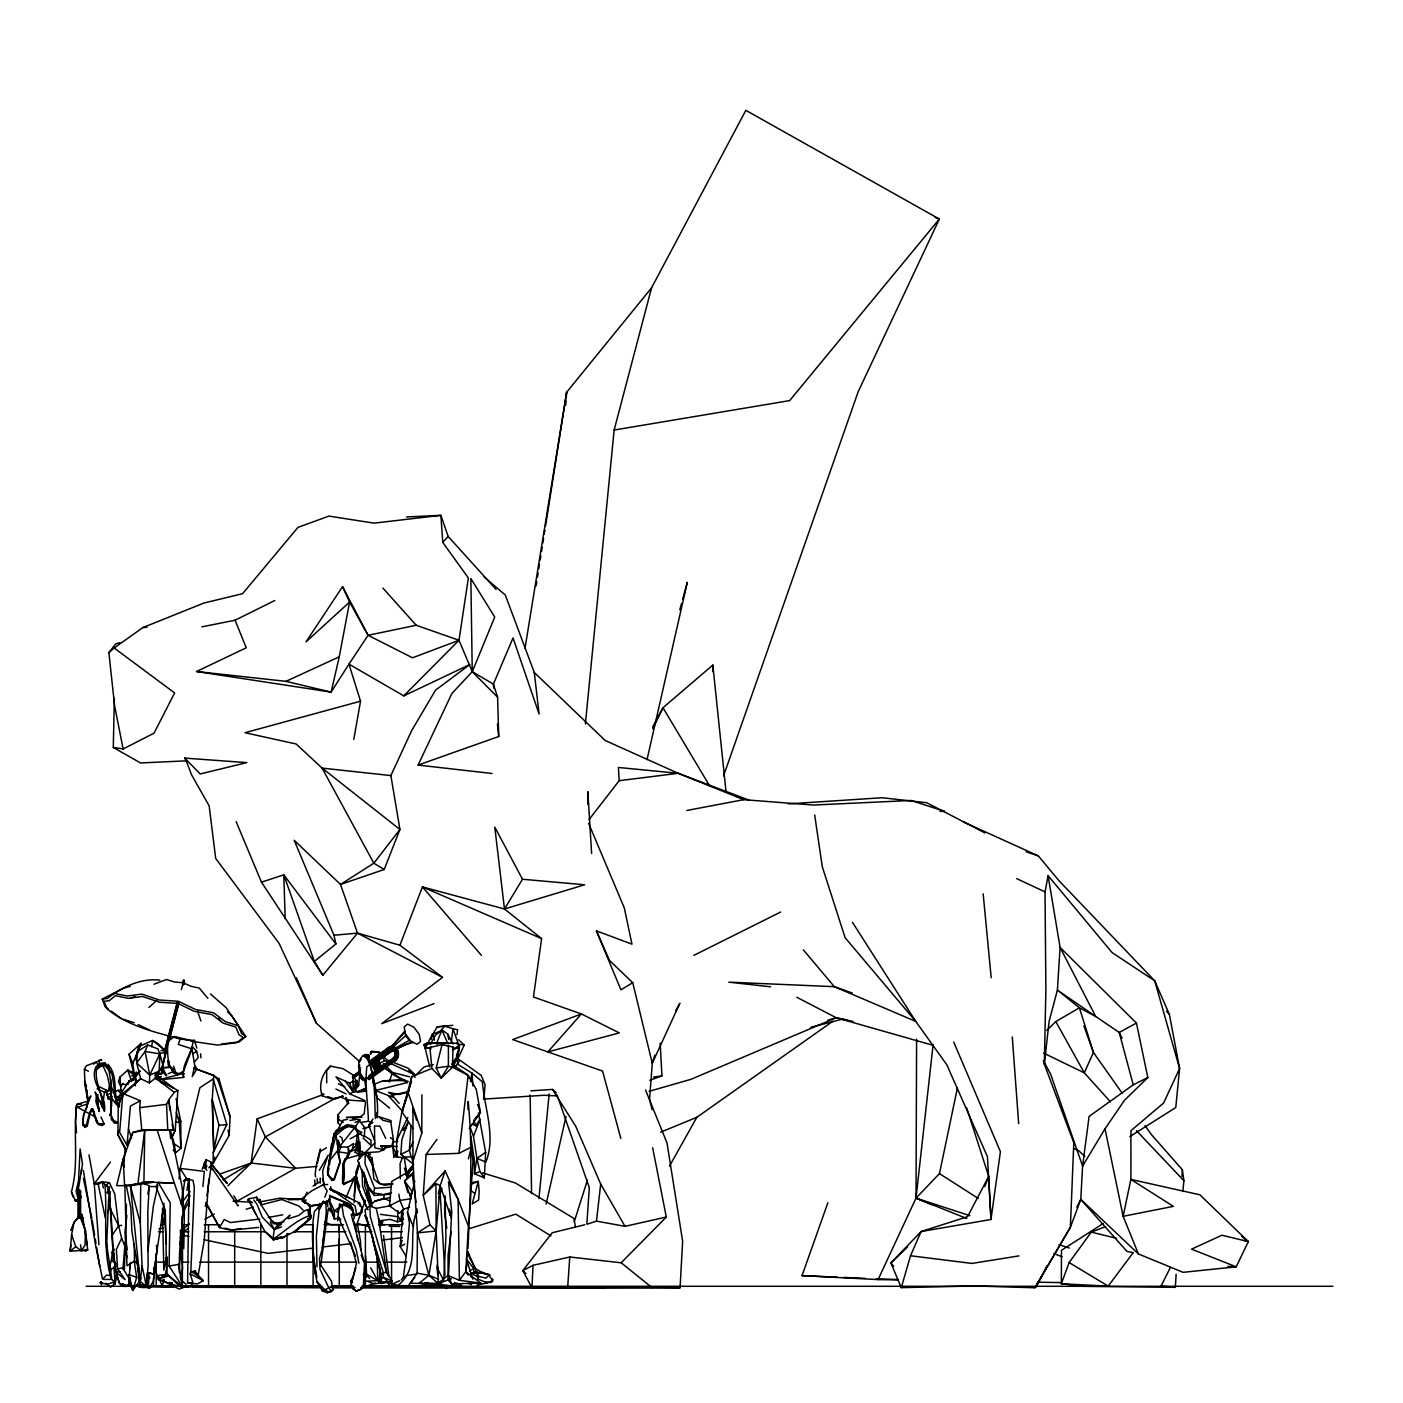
<?xml version="1.0" encoding="UTF-8"?>
<svg xmlns="http://www.w3.org/2000/svg" width="1403" height="1403" viewBox="0 0 1403 1403"><rect width="100%" height="100%" fill="white"/><g stroke="black" fill="none" stroke-linecap="round" stroke-linejoin="round"><path stroke-width="1.5" d="M111.1 1110.58L111.574 1097.427M182.39 1238.814L182.39 1262.139L188.931 1262.139M188.931 1224.731L182.39 1224.731L182.39 1231.764L188.931 1231.764M313.115 1238.814L313.115 1262.139L199.822 1262.139M302.224 1224.731L313.115 1224.731L313.115 1231.764L293.508 1231.764M339.263 1262.139L339.263 1238.814M339.263 1231.764L339.263 1224.731L339.263 1286.007M449.118 1209.298L450.433 1215.717L440.191 1185.693L435.93 1183.606L436.175 1230.992L438.455 1283.868L410.36 1283.219L417.077 1273.17L417.445 1232.869L412.938 1161.544L412.991 1107.896L416.621 1120.225M189.037 1206.282L189.107 1178.678M208.766 1167.822L213.203 1163.245L213.221 1152.74L218.991 1125.294L212.256 1099.566L213.747 1075.294L193.737 1068.139M320.2 1183.22L320.217 1178.064M364.71 1177.205L364.692 1185.851L372.041 1205.966M412.938 1161.544L421.829 1132.887L421.9 1094.814M448.416 1045.305L448.381 1066.315L441.173 1078.118L431.914 1068.455L429.897 1047.497L442.05 1044.674L453.046 1047.059L452.415 1067.227L441.173 1078.118L436.21 1067.911L442.05 1044.674M587.804 804.357L587.839 791.695L591.628 853.533M827.875 1202.739L802.042 1275.625L878.103 1279.589L916.019 1198.127L916.597 1039.185M111.1 1116.42L111.468 1119.384L117.221 1122.26L116.835 1123.294L114.397 1122.786L111.012 1114.841L111.556 1099.198M121.096 1091.464L119.957 1077.101L127.743 1070.086L137.845 1074.803M405.8 1175.188L405.835 1168.787M417.007 1210.771C406.695 1234.43 421.654 1267.681 397.663 1285.534L392.945 1283.815L399.574 1280.729M712.794 671.599L712.829 665.075L662.988 707.743L652.641 727.07M444.786 1195.917L444.628 1213.349L446.785 1228.046M144.141 1183.729L149.244 1185.781L147.806 1211.578L148.122 1265.944L146.386 1286.411L140.16 1281.465L142.054 1265.962L140.318 1222.978L140.721 1184.483M404.748 1157.773L396.47 1157.054L396.716 1140.358L402.205 1110.176L411.623 1081.345M172.008 1124.259L173.709 1130.169L141.791 1129.836L132.934 1132.431L123.218 1158.931L124.569 1185.447L137.862 1183.957L143.93 1181.835L144.719 1130.344L173.709 1130.169L168.763 1099.759L174.305 1092.323L177.848 1090.499L175.252 1130.274L171.815 1137.64M184.424 1207.93L183.775 1248.547L181.601 1222.855M320.691 1265.997L328.179 1209.018L331.915 1212.613L334.475 1219.172L337.86 1218.207L338.719 1209M154.435 1267.225L153.401 1285.516L149.823 1287.866L138.423 1286.814L138.581 1284.955L150.209 1286.148L153.155 1281.763L156.82 1251.774L156.452 1245.268M167.378 1257.106L166.606 1273.871L182.951 1287.41L169.097 1266.015L170.237 1202.862L158.223 1182.501L156.014 1186.552L165.308 1210.315L166.606 1273.871L180.408 1286.849L182.951 1287.41C172.709 1252.493 188.774 1216.647 180.934 1181.256L170.219 1129.871L170.64 1138.324M88.582 1101.004L76.884 1104.284C72.746 1133.045 79.322 1163.315 71.413 1191.813L72.991 1196.759M358.835 1060.843L316.447 1023.331L279.022 943.254L215.694 858.443L209.152 805.866L191.439 774.544L186.248 760.847L140.528 762.951L113.292 747.448L114.362 698.256M372.111 1051.812L370.602 1051.724L370.55 1054.372L371.462 1051.233L375.232 1051.636M455.87 1285.323L461.569 1285.429L453.625 1286.13L448.031 1280.045L448.101 1254.966L451.064 1231.571M966.685 1107.879L988.712 1176.345L967.579 1216.664L921.122 1231.536L890.887 1262.946L901.287 1287.656L974.471 1285.92L1034.905 1287.779L1070.366 1227.344L1073.804 1142.744L1044.323 1064.158L1045.884 989.589L1045.025 891.87L1048.094 875.665L1112.105 952.584L1154.722 980.82L1169.4 1014.439L1179.607 1068.525L1175.767 1107.528L1129.871 1136.57M110.574 1078.819L111.503 1106.248M176.094 1098.654L180.759 1121.365L180.934 1148.426L175.498 1152.775L173.235 1150.057M359.975 1142.007L359.501 1158.755L356.572 1140.709L357.607 1132.835L355.696 1128.521M377.179 1117.875C379.073 1098.251 373.636 1078.451 369.112 1059.931L368.954 1055.389L365.99 1054.442L362.939 1055.775C356.081 1062.141 358.098 1073.085 364.482 1079.556M377.284 1256.948L377.705 1280.676L364.254 1281.272L364.342 1278.887L367.428 1275.923L369.69 1278.607M135.337 1085.869L135.565 1077.75L129.234 1080.819L119.308 1095.813L119.465 1106.511M468.953 1223.434L472.969 1161.035L471.145 1144.655M137.792 1261.472L138.844 1282.149L132.759 1290.497L128.743 1281.676L130.497 1262.49M364.762 1101.25L348.4 1100.057L347.628 1103.88L345.962 1099.233L340.35 1097.006L343.209 1096.146L332.002 1099.023L322.164 1095.848C318.446 1085.273 321.901 1073.155 330.459 1066.105L343.069 1068.683L353.153 1075.031L353.03 1091.832L349.961 1093.954L335.983 1076.89L349.593 1083.134L353.03 1091.832L365.517 1091.06M106.558 1247.407L108.575 1199.705L110.346 1191.691M141.001 1277.923L139.353 1286.025L148.472 1283.815L149.139 1272.784M467.918 1109.44L468.199 1101.39C473.092 1150.267 470.023 1199.67 467.988 1248.477M323.567 1184.237L322.69 1170.856L328.179 1155.125L319.375 1170.33M174.305 1092.323L155.382 1078.065L159.17 1071.173L159.837 1053.828L157.82 1048.813L147.631 1044.954L137.231 1051.706L136.705 1062.983L140.651 1078.714L149.384 1082.906L155.382 1078.065L162.853 1065.14L159.837 1053.828L145.088 1051.461L136.705 1062.983L149.753 1075.084L149.384 1082.906M310.081 1209.228L310.764 1218.085L294.437 1232.535M375.39 1118.577C374.32 1098.724 375.951 1077.346 367.481 1059.002L367.656 1054.846L362.939 1055.775M342.42 1180.554L343.156 1163.683L345.033 1159.001L359.589 1154.897L355.187 1152.319L356.976 1148.566L356.572 1140.709L359.431 1145.427L359.869 1149.127L358.589 1149.338M82.654 1221.995L82.847 1217.892L81.795 1214.489L80.637 1214.332L74.078 1222.241L70.711 1230.519M350.575 1242.129L356.432 1263.331L351.206 1284.201L353.047 1288.883L356.292 1291.093L360.343 1289.357L363.447 1285.06L364.464 1263.103L351.153 1214.139M126.358 1204.16L126.165 1223.556M98.911 1244.742L94.247 1183.781L102.191 1181.87L109.346 1182.571L114.713 1193.813L118.606 1225.766L121.64 1238.253L116.361 1249.424L117.624 1268.943L122.587 1267.786L124.376 1269.733L125.533 1236.218M204.785 1163.087L206.171 1159.632L205.767 1164.893L202.19 1169.155L206.171 1159.632L213.203 1163.245L229.198 1135.36L230.092 1116.718L218.956 1078.925L214.098 1075.82L195.771 1068.893M680.069 1287.744L531.947 1287.761L533.035 1265.331L569.776 1257L621.161 1262.788L651.921 1287.551L680.069 1287.744L682.647 1241.287L667.004 1142.954L645.538 1090.008M448.364 1285.762L440.945 1286.779L437.298 1284.008L443.804 1278.817L445.926 1236.815L445.067 1196.303M448.486 1275.713L451.731 1211.49L448.522 1181.817L458.097 1199.319L468.409 1226.169L465.743 1271.82L459.395 1280.308L448.486 1275.713L451.573 1283.885L480.808 1283.079L465.743 1271.82L467.269 1261.963L472.881 1279.203M346.787 1158.247L343.156 1163.683L342.753 1183.448L352.065 1180.73L355.748 1177.731L359.308 1162.736L355.678 1172.803M355.187 1152.319L357.099 1144.655L355.187 1144.462L357.134 1141.919M315.745 1176.871C312.571 1173.697 326.373 1125.995 317.394 1163.105M354.17 1202.652L355.538 1177.17M1034.905 1287.779L1070.366 1227.344L1080.784 1199.39L1082.59 1166.086L1089.096 1116.42L1133.238 1084.8L1147.812 1077.557L1136.43 1023.068L1060.089 947.446L1048.094 875.665M147.087 1273.871L146.386 1286.411L142.054 1265.962M162.502 1079.521L183.723 1077.399C181.005 1064.018 192.299 1053.934 193.07 1041.026L174.41 1036.554L167.536 1041.675C167.711 1052.916 166.378 1067.104 176.532 1074.733L179.374 1073.681L173.832 1072.366M192.141 1284.394L190.51 1283.043L187.581 1283.219L192.807 1282.377L190.177 1273.889L190.843 1271.837L195.087 1270.943L194.929 1273.766L203.277 1280.658L197.595 1283.903L187.581 1283.219L189.072 1179.362L186.441 1178.45L180.145 1168.383L199.91 1087.693L213.151 1078.977L226.795 1124.592L213.221 1152.74M180.285 1244.847L180.917 1234.166L180.093 1238.323M337.72 1220.768L337.86 1218.207M113.292 1244.531L111.398 1260.157L108.82 1269.206M356.871 1176.942L356.625 1181.203L360.922 1194.795L367.761 1209.561M1103.144 1223.521L1061.492 1250.301L1061.334 1283.78L1084.887 1286.341L1175.346 1287.323L1176.135 1274.275M1181.975 1176.293L1182.378 1169.769L1151.337 1134.501L1145.041 1125.574M78.305 1199.828L77.375 1201.021L74.99 1200.302L77.375 1201.021L78.112 1198.863L76.078 1191.305L78.533 1180.677L80.129 1148.934L82.514 1163.964L78.007 1191.147L81.234 1197.425C77.674 1197.969 77.972 1188.306 78.34 1185.588M353.363 1210.333L345.243 1205.265L339.438 1204.283L339.245 1207.404L334.3 1210.859L334.475 1219.172L328.881 1200.53M125.06 1243.146L122.92 1269.049M413.061 1162.421L411.5 1156.826L404.222 1157.037L407.203 1177.135L413.587 1164.28L400.89 1154.406L401.819 1139.85L407.799 1122.488M181.759 1222.013L182.18 1215.927M411.079 1125.364L409.378 1150.162L411.079 1156.686M436.912 1139.429L426.074 1154.459L423.25 1195.356L429.932 1224.837L436.175 1230.992L428.95 1275.327L419.041 1283.307L438.455 1283.868L428.95 1275.327L417.077 1273.17M569.776 1257L567.636 1287.744L651.921 1287.551M565.742 405.274L566.058 400.925M566.356 396.575L566.654 392.226L651.553 287.843L745.835 110.328L939.344 219.061L858.162 391.77L723.562 775.859M402.924 1210.245L400.206 1246.548L405.748 1255.755M208.837 1179.116L204.224 1240.462L198.226 1275.204L203.277 1280.658L190.177 1273.889M325.286 1202.336L330.214 1199.355L320.726 1204.581L312.746 1205.159L310.221 1207.246L309.993 1219.26L311.15 1215.279M77.989 1191.182L80.339 1197.881L76.832 1200.074L77.375 1201.021M339.754 1124.768L338.123 1122.944L337.737 1115.052L347.734 1103.53L348.4 1100.057M94.667 1114.438C92.019 1099.899 88.266 1122.242 87.319 1125.785L85.32 1127.398L82.742 1125.066L83.671 1114.666L87.039 1106.949L87.793 1100.18L85.004 1085.361L84.373 1069.226L86.425 1065.736L101.682 1059.931L98.806 1060.3L99.841 1064.824L96.965 1067.508C93.527 1080.854 103.015 1093.007 102.226 1106.143L95.088 1092.025L96.421 1094.954L95.878 1101.53L99.175 1111.457L97 1095.603M483.93 1098.654L485.105 1084.677L481.176 1075.364L457.431 1058.388L456.466 1056.108L459.412 1046.778L452.959 1028.715L444.611 1026.207L437.192 1026.856L432.931 1034.064L434.474 1040.202M81.251 1172.82L81.602 1168.839M124.446 1093.884L140.651 1078.714L122.85 1093.463L119.641 1132.396L127.024 1145.234L130.409 1106.09L140.335 1100.724L139.651 1107.651L141.791 1129.836M71.606 1234.675L70.15 1251.195L87.723 1250.091L85.443 1230.571L80.637 1214.332L80.795 1218.786L85.443 1230.571L85.057 1245.04L81.356 1250.757L75.762 1246.653L71.606 1234.675L74.078 1222.241M329.67 1164.402L330.389 1156.37M330.74 1152.354L334.054 1133.799L336.422 1130.415L347.295 1124.627L355.573 1126.311L357.818 1132.414L359.431 1145.427M354.889 1087.448L358.694 1085.326L359.624 1074.716M358.081 1214.77L353.17 1215.314L361.483 1212.63L361.886 1207.878L359.396 1202.915L330.161 1188.587M474.126 1283.043L480.808 1283.079L459.395 1280.308L458.097 1199.319L445.137 1170.909L440.191 1185.693L436.175 1230.992L417.445 1232.869L428.95 1275.327L438.648 1279.255M124.008 1161.859L125.341 1147.075M125.077 1286.516L130.567 1283.271L125.077 1286.516L119.308 1282.973C109.925 1252.23 112.328 1219.312 108.627 1187.604L102.191 1181.87L98.263 1184.36L94.247 1183.781L88.968 1154.897M409.553 1207.176L403.661 1209.211L399.469 1213.192L389.473 1205.879L391.753 1181.414L412.359 1169.471M202.909 1186.552L204.329 1171.4L180.145 1168.383L179.04 1178.871M426.074 1154.459L458.939 1153.354L468.164 1075.329L452.415 1067.227L448.381 1066.315L436.21 1067.911M538.927 1198.513L549.169 1094.024M585.384 723.93L614.146 430.037L651.553 287.843M315.096 1271.872L316.938 1281.711L322.462 1290.935L327.197 1292.672L331.231 1291.777L333.055 1289.725L330.915 1290.795L328.846 1287.814L320.007 1269.294L319.498 1258.561L322.392 1248.267L324.093 1231.659M324.742 1225.433L325.163 1221.276M470.777 1136.062L474.284 1159.895L474.424 1173.732L484.298 1177.871L485.666 1152.354L478.441 1112.947M1182.799 1191.55L1183.922 1180.747L1182.378 1169.769M322.392 1248.267L326.285 1212.367L325.864 1203.371L323.549 1201.424L314.395 1211.508C310.589 1233.272 312.992 1255.966 316.903 1277.589M113.959 1266.769L115.116 1284.183L116.467 1271.89M354.152 1196.443L355.766 1176.608M932.083 1204.809L916.019 1198.127L933.118 1044.586M1044.323 1064.158L1049.111 1021.331L1057.406 990.044L1060.089 947.446L1095.69 1016.473L1119.208 1032.45L1122.102 1038.202M365.499 1102.232L364.184 1113.894L359.94 1117.069L346.348 1117.472L362.027 1117.332M380.406 1268.242L378.705 1283.271L374.04 1283.885L368.515 1281.728M126.884 1215.384L124.902 1232.728L125.709 1239.095M401.924 1211.052L400.784 1220.961L397.523 1221.838L389.964 1219.347L380.283 1220.715L380.616 1226.468M557.061 1094.919L589.313 1187.675L586.84 1224.258L596.468 1221.136L600.694 1184.062L575.739 1126.258L552.466 1089.412L530.913 1090.85M70.869 1244.97L70.15 1251.195L75.762 1246.653M452.853 1048.655L453.046 1047.059M115.116 1284.183L116.081 1276.151M456.992 1034.748L457.588 1029.802L452.959 1028.715L451.24 1042.552M139.037 1268.031L138.511 1272.293L139.143 1268.663M147.929 1250.757L153.383 1206.106L157.802 1185.728M329.389 1200.547L329.933 1196.075M349.593 1083.134L353.346 1081.029L354.766 1089.587L356.906 1080.222L356.415 1084.501L357.66 1086.466L355.52 1089.552M331.441 1144.322L327.618 1174.557L331.809 1180.397L334.335 1179.59L340.192 1162.14L336.001 1135.378L346.067 1126.749L348.873 1126.258L354.713 1127.994L357.818 1132.414L364.306 1136.851L364.868 1127.626L359.168 1120.716L355.047 1122.295M492.558 1281.342L487.542 1282.851L477.686 1279.08L477.125 1273.24L483.035 1272.556L485.385 1274.292L489.647 1274.731L490.208 1277.344L492.663 1279.518L491.418 1281.044L492.558 1281.342L492.663 1279.518M137.862 1183.957L144.719 1130.344L132.934 1132.431L127.024 1145.234M368.13 1059.265L368.551 1055.985L367.796 1059.949M371.97 1122.768L368.428 1121.243C367.937 1103.021 364.727 1084.765 366.814 1066.806L370.234 1064.193M391.191 1205.633L376.197 1208.369L369.831 1206.019L370.322 1216.804L386.562 1272.328L392.261 1281.202L380.687 1283.482L378.617 1281.904L380.704 1279.887L381.3 1275.239L372.391 1237.428L366.043 1218.541L365.061 1209.842L374.952 1201.126L390.28 1197.425M401.223 1279.957L403.345 1277.431L407.168 1248.126L409.448 1222.995L407.484 1212.42L414.797 1180.975M178.865 1268.207L181.636 1247.442L180.443 1241.269M390.806 1122.26L391.016 1120.611L378.6 1116.613L382.826 1120.243L390.806 1122.26L393.401 1139.71L391.84 1145.935L380.704 1145.935L383.826 1149.723L387.298 1146.076M288.632 1233.623L283.529 1237.481L272.954 1239.182L274.251 1229.502L278.022 1224.363L283.88 1221.75M324.023 1094.252L257.17 1118.857L251.137 1163.017L227.917 1185.745M466.55 1259.087L467.129 1254.843M181.724 1202.178L184.758 1180.502L186.441 1178.45L183.46 1181.045L189.072 1179.362L193.035 1180.432L194.333 1187.096L190.843 1271.837L198.226 1275.204L195.087 1270.943M343.77 1183.781L343.647 1184.711L355.748 1177.731M433.965 1003.619L381.721 1023.664L442.506 977.347L399.925 945.219L422.426 886.924L504.484 908.986L541.611 938.625L533.456 996.989L581.403 1013.966L619.337 1032.906L547.836 1051.917L581.403 1013.966L512.691 1039.605L602.571 1071.068L620.845 1138.464M206.942 1195.83L211.52 1163.438M103.243 1100.934L104.488 1092.288L105.891 1090.534L108.557 1099.286L112.433 1099.566M186.967 1190.41L188.458 1180.326M147.613 1272.661L153.523 1274.012L164.046 1203.406M205.417 1206.457L206.031 1202.248M86.863 1090.289L87.793 1100.18L90.862 1095.901L83.601 1114.754L82.742 1125.066L86.372 1125.171C95.176 1089.745 90.493 1122.47 101.998 1125.539L104.085 1123.698L101.034 1117.069M497.591 697.186L493.4 684.103L472.25 671.704L470.847 578.545L494.733 617.057L472.25 671.704L451.889 693.485L418.094 765.073L498.731 736.505L497.591 697.186L472.25 671.704L458.991 640.259L468.356 578.001L442.769 542.382L440.893 515.339L406.537 516.97M161.591 1220.224L163.572 1207.246M97.017 1100.776L97.964 1094.638M406.958 1092.411L398.75 1094.463L388.526 1092.341L392.858 1095.164L392.577 1097.093L375.32 1090.517L377.109 1097.83L389.631 1108.142M376.583 1116.7L377.179 1112.93M118.624 1130.485L117.94 1134.781L126.358 1151.512M151.629 1046.796L152.646 1040.482L157.925 1043.534L164.958 1050.461L160.959 1050.601M536.104 585.893L536.77 581.596M537.454 577.282L538.138 572.985M538.805 568.671L539.489 564.374M540.173 560.078L540.856 555.763M541.523 551.467L542.207 547.152M542.891 542.856L543.575 538.559M544.241 534.245L544.925 529.948M545.609 525.651L566.654 392.226L525.003 648.326M397.523 1221.838L397.978 1210.596M334.054 1133.799L327.443 1171.365L327.776 1174.802L328.74 1174.065M470.514 1128.275L473.477 1136.237L476.915 1158.369L474.424 1173.732L479.914 1171.505L484.298 1177.871M147.841 1194.269L149.244 1185.781M338.895 1144.515L337.948 1150.267L329.319 1161.018L336.001 1135.378M397.803 1155.844L393.84 1156.984L392.7 1146.374L393.489 1141.604L397.715 1141.674M338.123 1122.944L338.772 1119.015M376.723 1116.279L377.407 1112.246M353.802 739.381L360.536 701.184L348.961 664.145L368.077 635.296L416.217 625.264L458.991 640.259L403.766 695.87L348.961 664.145L331.108 692.117L196.543 671.511L246.262 647.8L235.09 620.214L201.857 626.86M470.654 1180.326L471.759 1174.083M110.258 1272.626L111.012 1268.435M327.776 1174.802L328.916 1168.559M337.369 1144.339L338.105 1140.323L340.982 1147.058L338.719 1151.863L348.628 1153.389L347.944 1147.18L353.574 1143.48L352.486 1148.741M159.083 1057.862L159.837 1053.828L149.753 1075.084L159.17 1071.173M196.543 671.511L285.966 681.332L331.108 692.117L339.245 656.832L349.593 602.045L342.56 586.612L306.012 641.872L349.593 602.045L368.077 635.296L412.517 657.797L458.991 640.259M407.975 1173.048L407.203 1177.135L404.38 1168.05M166.343 1257.439L163.835 1270.224L162.45 1208.544M108.575 1186.85L107.312 1192.953L108.855 1189.27M470.373 1081.257L472.057 1073.137L457.694 1064.263L457.36 1054.091M472.32 1183.799L478.283 1181.396L472.197 1203.949L478.633 1200.056L479.177 1191.34L478.283 1181.396L470.601 1182.957M966.737 1218.505L916.019 1198.127L939.466 1173.627L957.337 1088.272M375.32 1090.517L407.238 1082.607L392.84 1074.4L382.756 1066.21L383.352 1063.492L392.559 1072.471L409.676 1076.803M412.798 1128.468L402.117 1112.035L408.273 1092.902L411.816 1076.575L431.914 1068.455M162.082 1276.204L165.238 1274.573L159.416 1275.204L157.382 1278.256L158.574 1279.711L178.093 1286.235L178.497 1284.394M318.288 1207.965L319.2 1203.809M319.744 1203.564L318.481 1209.088L323.549 1201.424L325.671 1204.055M396.47 1157.054L397.873 1150.916M438.367 1193.795L440.191 1185.693M546.135 1204.002L566.023 1116.42M647.029 759.637L687.295 582.315L682.7 599.221M194.771 1065.771L192.246 1076.627L197.016 1068.718L194.771 1065.771L191.965 1048.848L178.251 1044.411L180.321 1038.921L193.07 1041.026M307.082 1192.199L304.293 1197.952L301.557 1199.249L288.387 1199.512L301.557 1199.249L304.767 1202.722L302.61 1199.951L303.276 1197.11M108.873 1186.605L107.312 1192.953L109.662 1187.341M431.072 1039.5L432.317 1034.379L434.053 1038.273M101.998 1125.539L104.085 1123.698L98.841 1124.259M136.337 1071.962L134.39 1075.768L132.794 1063.527L141.089 1043.341L138.634 1046.62L135.354 1059.826L141.089 1043.341L129.058 1054.249L134.39 1075.768L140.3 1071.19M359.764 1064.982L358.94 1068.332L360.676 1067.823M351.206 1284.201L355.836 1267.575M468.409 1158.86L471.39 1147.075L458.939 1153.354M164.063 1279.22L162.45 1285.534L170.622 1286.341L171.832 1282.728M165.151 1274.994L166.22 1270.785M180.513 1276.537L182.513 1268.68L181.671 1253.703M213.203 1163.245L214.764 1157.177M164.098 1052.688L177.111 1002.864M164.397 1052.601L177.409 1002.777M174.498 1015.825L177.655 1003.759M181.338 989.606L183.127 982.766L174.551 981.995L166.483 979.504L153.927 984.24M164.94 1053.127L178.058 1002.882M182.828 984.608C181.899 978.084 185.985 979.312 183.775 984.643M163.414 1061.527L178.672 1003.11M183.477 984.713L184.021 980.048M162.099 1067.683L167.518 1046.919M169.149 1040.693L178.9 1003.32M342.314 1182.659L342.753 1183.448C346.401 1175.468 342.314 1166.98 345.033 1159.001M359.308 1162.736L355.485 1177.31L353.644 1179.677M173.007 1069.612L168.483 1065.315L169.36 1062.001M374.847 1142.989L365.131 1152.67L365.113 1163.964L374.671 1188.288L373.461 1192.866L374.496 1195.479L390.122 1194.234M128.743 1281.676L129.83 1277.677M157.136 1074.33L161.415 1073.488L165.536 1052.618L159.96 1053.092M679.824 609.796L681.542 603.448M402.117 1112.035L411.816 1076.575M365.218 1200.319L357.239 1223.311L360.571 1241.497L360.817 1249.933M366.937 1194.356L368.077 1190.375M454.695 1282.36L453.625 1286.13L437.298 1284.008L451.345 1278.712M901.287 1287.656L910.512 1255.755L921.122 1231.536L990.974 1219.488L1000.409 1151.653L953.724 1042.043M103.752 1279.413L111.661 1279.378L114.415 1281.798L113.503 1284.85L110.574 1287.165L105.839 1283.131M136.687 1277.396L132.759 1290.497L128.953 1274.538L136.687 1277.396L134.197 1260.841M346.436 1097.672L345.962 1099.233L346.032 1097.567L348.838 1103.477L347.734 1103.53M121.377 1165.928L122.517 1162.263M654.833 1055.109L652.272 1063.281L649.571 1099.25L652.149 1109.72M107.75 1212.718L110.276 1204.668M574.248 1221.715L587.419 1180.151M322.164 1095.848L322.848 1093.691M402.205 1240.305L400.206 1246.548L404.66 1244.163M438.718 1198.215L441.945 1188.306M348.716 1152.073L343.875 1163.455M205.838 1168.436L206.679 1165.963L204.119 1163.49L203.996 1166.945L206.89 1170.365M389.227 1082.011L391.963 1073.944M127.971 1084.501L129.234 1080.819L133.303 1079.854M162.713 1210.736L164.046 1206.861M360.781 1156.581L362.518 1151.547L358.344 1150.758M119.957 1077.101L118.396 1081.625L120.255 1085.308M101.595 1284.71L100.209 1282.728L101.472 1282.009M327.618 1174.557L333.616 1180.046L340.052 1161.596L337.316 1151.354M1105.546 1226.643L1091.288 1232.115L1069.139 1262.577L1061.334 1283.78L1108.195 1286.13L1133.115 1252.756M171.324 1068.876L176.532 1074.733L183.442 1071.682L191.965 1048.848M403.012 1156.072L400.065 1163.824L400.399 1178.783M402.942 1224.1L401.889 1217.243L403.292 1213.525M452.748 1065.842L455.729 1058.055M410.36 1196.812L412.289 1191.743L404.555 1180.958L413.587 1172.224M324.794 1197.162L327.162 1191.024L323.234 1184.746L311.571 1190.937L306.135 1195.11L302.61 1199.951L311.501 1206.177L319.972 1204.546M984.766 1186.57L988.712 1176.345L990.974 1219.488L987.431 1156.668L946.832 1064.807L915.773 1021.419L852.463 922.35M147.631 1044.954L145.088 1051.461L149.753 1075.084M473.477 1136.237L480.107 1119.12L475.863 1125.75L472.074 1124.031M360.536 701.184L244.999 732.717L296.156 743.993L322.111 768.107L399.925 829.471L373.847 863.196L340.508 884.434L357.519 933.135L322.813 975.243L314.342 961.423L335.896 943.973L333.967 935.24L294.174 840.257L340.508 884.434L384.194 869.492L399.925 829.471L390.876 775.578L411.693 730.56L435.561 690.136L469.935 664.478L403.766 695.87M160.17 1069.63L162.958 1072.032L162.345 1073.541L157.311 1074.347M477.686 1279.08L478.809 1276.414L477.125 1273.24L471.04 1273.135L471.162 1276.993M344.296 1201.617L342.683 1205.423L339.438 1204.283M345.927 1197.829L354.836 1176.942M109.522 1115.438L111.223 1111.544M377.933 1056.284L379.634 1052.408L370.602 1051.724M412.92 1142.165L409.378 1150.162L400.89 1154.406M114.081 1254.282L111.398 1260.157L116.309 1263.91M381.844 1223.697L382.844 1221.539L379.494 1223.504M347.997 1156.423L349.575 1153.003M457.097 1060.493L464.235 1045.025L458.641 1039.728M963.352 821.912L1038.343 855.9L1058.949 880.681L1154.722 980.82L1179.607 1068.525L1163.596 1103.021L1130.941 1130.695L1130.888 1179.432L1199.863 1194.777L1248.319 1241.602L1236.201 1266.821L1183.097 1272.328L1138.412 1253.949L1080.784 1199.39L1076.82 1207.176M167.764 1129.52L166.536 1104.354L168.763 1099.759L169.816 1110.054M396.716 1140.358L407.835 1117.384M652.781 728.718L662.988 707.743L709.795 786.136M182.986 1209.368L190.124 1195.619M172.341 1136.044L175.252 1130.274M429.809 1067.052L425.214 1048.479L432.317 1034.379M323.549 1201.424L319.112 1210.175L316.377 1235.85L316.99 1266.891M393.84 1156.984L395.716 1153.301L392.7 1146.374L385.527 1147.794M1170.4 1267.505L1160.982 1286.113L1175.346 1287.323M1036.221 1287.025L1047.112 1265.611M349.768 1152.6L346.208 1159.544L349.224 1152.038L357.099 1144.655M459.465 1060.878L455.168 1067.034M391.577 1192.708L383.493 1194.584L373.461 1192.866L368.024 1186.219L357.625 1160.421L365.131 1152.67L378.792 1151.845L383.826 1149.723L385.527 1146.461M453.309 1065.964L457.431 1058.388L459.412 1046.778L457.062 1059.16L452.52 1061.685M402.871 1217.138L400.784 1220.961L398.364 1216.734L380.546 1214.349M81.304 1104.214L77.147 1104.336L76.183 1106.108L75.534 1122.347L76.569 1132.782M430.546 1044.06L435.333 1035.309L441.91 1030.065L447.539 1033.836L453.116 1043.92M675.685 1010.686L679.876 1003.215L652.272 1063.281L632.753 982.714L609.393 960.336L596.415 930.855L631.964 944.166L624.317 907.969L588.611 823.28M669.459 1166.156L696.835 1117.297L832.768 1021.296M121.114 1086.466L122.868 1083.484M1147.812 1077.557L1124.522 1100.25L1105.02 1128.784L1082.59 1166.086L1050.566 1073.979L1043.288 1060.51M504.484 908.986L522.495 879.243L494.785 827.121L504.484 908.986L584.63 884.784L522.495 879.243M183.53 1211.035L188.809 1202.441M347.944 1147.18L339.456 1146.777L354.135 1128.328L361.956 1132.519L350.154 1138.815M410.027 1195.303L412.289 1191.743M355.573 1126.311L360.185 1119.804L352.609 1118.401M249.26 1199.46L248.261 1199.688L249.734 1201.126L247.787 1199.688L248.892 1198.548M359.186 1062.387L361.132 1059.405M95.79 1070.296L98.473 1066.227L104.173 1064.912L112.047 1073.821L116.624 1104.862L110.855 1097.304L110.469 1084.203L118.185 1104.687M383.826 1149.723L374.882 1147.882L374.654 1140.657L368.691 1125.399L372.952 1118.98M111.854 1235.833L118.606 1225.766L121.71 1225.345M404.801 1031.065L391.156 1046.989M333.142 1137.693L337.614 1131.256L343.191 1127.749L338.351 1130.52M469.286 1128.573L480.457 1112.526L476.248 1089.377L468.164 1075.329M111.837 1252.721L114.257 1249.249M133.548 1079.433L139.616 1070.857M337.299 1211.227L341.876 1204.826L343.542 1215.875L356.239 1249.757L358.922 1263.191M406.537 1127.731L403.205 1130.116L407.992 1123.452M181.075 1203.932L190.089 1191.568M404.853 1032.17L391.63 1046.656M491.418 1281.044L492.33 1279.817M94.247 1183.781L110.469 1162.07M287.65 1218.33L290.035 1215.121L281.968 1222.118L273.76 1223.784M139.353 1286.025L140.493 1284.517M589.067 819.562L619.179 780.682L618.407 767.459L678.21 773.316L748.921 800.078M352.662 1277.589L350.803 1281.904M108.873 652.605L114.169 648.011L174.621 692.924L154.049 733.155L123.131 748.974L114.643 705.972L108.873 652.605L115.765 643.854L119.921 642.662M397.663 1285.534L408.308 1285.709L414.709 1277.589M112.047 1073.821L104.892 1062.632L99.683 1063.562L95.983 1066.718C88.88 1083.011 107.084 1094.866 104.436 1111.123L103.208 1104.757M330.459 1066.105L326.636 1070.77L326.741 1082.818M281.494 1236.587L273.024 1239.936L283.669 1237.271L292.701 1232.43M194.438 1062.036L198.314 1057.353L196.595 1051.215L192.299 1046.691M405.853 1173.61L413.587 1164.28M381.3 1275.239L383.335 1272.802L386.562 1272.328L388.982 1276.695L383.51 1235.377M375.18 1071.296L370.673 1062.194L371.777 1061.387L377.6 1071.945M372.689 1061.405L376.618 1070.752M379.073 1071.243L373.005 1060.51L374.11 1059.703L379.81 1070.84M375.811 1072.909L376.898 1072.102M378.144 1071.226L379.248 1070.419M380.494 1069.542L381.581 1068.718L376.442 1058.02M382.142 1069.156L377.372 1058.037M444.611 1026.207L440.156 1031.275L432.931 1034.064M382.756 1066.21L373.882 1065.789M109.346 1182.571L106.453 1184.869L108.925 1188.867L110.135 1201.74M445.137 1170.909L423.25 1195.356L435.93 1183.606M78.077 1199.863L76.99 1201.056L74.99 1200.302L76.99 1201.056L76.849 1200.074M442.769 542.382L448.153 536.437L440.893 515.339L374.022 523.144L328.933 516.094L297.962 527.37L242.544 593.715L203.961 603.027L142.86 627.562L114.169 648.011M474.81 1118.682L480.457 1112.526L477.651 1104.494M79.27 1217.927L77.954 1217.716L77.954 1191.112L79.27 1189.674L80.602 1191.112L80.602 1215.735M80.602 1191.112L79.27 1192.55L77.954 1191.112M353.749 1288.936L356.292 1291.093L361.062 1289.41L364.99 1285.166L364.412 1272.696M90.406 1111.597L92.931 1108.949M288.422 1218.786L298.927 1215.366L304.504 1210.859L309.046 1209.263M386.579 1281.535L384.264 1282.552L378.617 1281.904L388.754 1282.605L383.317 1277.239L383.335 1272.802L372.391 1237.428M74.622 1221.75L81.795 1214.489M621.161 1262.788L666.32 1217.05L652.641 1147.724M380.704 1279.887L383.317 1277.239L392.261 1281.202M416.358 1074.716L424.092 1066.964L433.211 1064.649M403.205 1130.116L405.976 1127.363M405.677 1035.695L409.185 1040.377L417.094 1044.27L420.549 1041.429L419.199 1034.344L413.832 1027.171L407.607 1024.102L404.152 1026.943L405.677 1035.695L392.963 1047.059M183.004 1229.694L189.195 1223.644M309.87 1218.769L307.538 1218.558L309.993 1218.751L302.75 1225.731L298.804 1227.695M331.809 1180.397L333.177 1179.081L333.616 1180.046M1046.726 1030.398L1055.793 1021.594L1079.398 1007.81L1095.69 1016.473L1057.406 990.044L1079.398 1007.81L1093.411 1052.408L1122.365 1093.446M907.741 1246.793L890.887 1262.946L893.641 1266.19M158.574 1279.711L167.974 1274.52M204.75 1167.734L206.679 1165.963M148.928 1007.424L156.855 1000.321M427.845 1282.465L423.004 1286.814L408.308 1285.709M230.092 1116.718L217.851 1079.872L218.956 1078.925M407.992 1192.655L404.555 1180.958L412.78 1173.873M443.804 1278.817L447.662 1275.608M227.514 1011.809L232.056 1016.123L245.788 1036.536L239.404 1041.833L221.604 1044.025M304.258 1223.434L310.764 1218.085L309.607 1216.734M313.044 1186.079L319.025 1182.238M294.42 1231.378L303.434 1223.995M320.27 1151.495L326.461 1147.759M159.819 980.171C141.037 977.821 121.956 987.186 107.329 998.498L102.191 999.059L105.172 1006.793L108.154 1008.81M206.294 1203.792L219.482 1227.59L230.723 1230.256L241.123 1228.519M93.58 1064.123L95.965 1062.281M368.691 1125.399L372.9 1122.154M352.644 1076.539L359.466 1071.366M352.416 1076.732L359.186 1071.594M281.512 1224.047L274.251 1229.502L262.273 1217.12L257.012 1204.318L253.803 1199.968M354.784 1075.452L359.975 1071.611M352.504 1077.188L359.308 1072.173M377.986 1058.406L384.773 1053.407M357.993 1203.949L359.396 1202.915L360.325 1206.492M193.176 1053.688L196.595 1051.215M369.059 1061.545L388.666 1047.34A7.874 6.384 -88.6 0 1 397.382 1050.128A7.874 6.384 -88.6 0 1 395.032 1060.914M369.27 1062.632L389.596 1047.795M379.967 1056.406L385.194 1052.653M370.076 1063.72L389.175 1049.935A4.823 3.911 -88.7 0 1 394.524 1051.654A4.823 3.911 -88.7 0 1 393.086 1058.265M371.006 1064.193L390.613 1049.97A4.823 3.911 -88.6 0 1 392.594 1049.304M368.779 1075.803L393.594 1057.827A4.314 3.49 -88.6 0 0 395.33 1054.127M367.253 1078.135L393.296 1059.353A6.086 4.946 -88.6 0 0 395.12 1051.005A6.086 4.946 -88.6 0 0 388.385 1048.848M377.951 1071.927L384.896 1066.911M368.06 1079.223L394.103 1060.44A7.348 5.963 -88.6 0 0 396.295 1050.373A7.348 5.963 -88.6 0 0 388.157 1047.76M368.989 1079.696L395.541 1060.475A7.348 5.963 -88.7 0 0 398.522 1054.056A7.348 5.963 -88.7 0 0 395.523 1047.725M353.381 1077.206L358.659 1073.453M374.461 1062.194L383.247 1055.95M388.526 1052.197L392.033 1049.707M352.854 1077.644L359.729 1072.751M371.777 1064.211L375.232 1061.773M378.67 1059.335L390.718 1050.777L409.185 1040.377M353.468 1077.662L360.518 1072.786M374.619 1063.018L392.244 1050.812L412.008 1041.745M353.258 1077.837L360.238 1073.014M372.479 1064.561L391.7 1051.268L405.344 1044.674L413.271 1042.394M479.914 1171.505L476.915 1158.369L485.666 1152.354M158.767 1078.118L161.292 1076.382M96.281 1069.595L102.682 1065.245L107.014 1065.806M417.445 1232.869L429.932 1224.837M446.031 1288.603L451.222 1285.306M248.945 1200.407L264.904 1231.676L272.954 1239.182C285.212 1231.273 294.823 1221.171 308.695 1215.91L308.116 1210.245M101.788 1064.403L100.034 1065.508L99.823 1064.474M134.232 1243.9L134.478 1261.122L126.954 1265.752L124.832 1184.939M109.908 1270.031L116.326 1266.137M223.112 1179.888L251.137 1163.017L265.342 1136.921L335.843 1097.97M632.753 982.714L620.915 989.816L596.415 930.855M422.285 1285.201L425.583 1283.236M469.549 1270.995L473.74 1268.558L466.848 1259.578M392.787 1184.132L384.282 1185.237L378.985 1183.413L373.847 1178.994L372.409 1164.56L368.463 1155.388L370.62 1154.125L365.131 1152.67L372.409 1164.56L378.266 1181.431L380.967 1184.29L392.822 1183.641M361.132 1209.684L361.816 1212.543L354.784 1215.857L350.557 1205.037M184.039 1231.062L187.827 1228.923M204.838 1219.347L214.291 1214.033M236.984 1201.266L295.612 1168.278L317.166 1166.367M114.783 1092.008L117.94 1090.271L122.359 1090.499M1136.43 1023.068L1119.208 1032.45L1133.238 1084.8M403.345 1277.431L406.94 1275.485L416.603 1274.029M364.096 1056.266L365.569 1055.477L367.481 1059.002L364.096 1056.266L365.745 1056.196L367.481 1059.002M389.473 1205.879L399.855 1200.459L411.325 1198.618L404.555 1180.958M327.197 1292.672L330.915 1290.795M533.035 1265.331L522.793 1270.627L531.947 1287.761M102.191 999.059L124.148 987.958L130.216 986.414M693.836 955.373L780.682 912.02M235.09 620.214L274.778 600.502M352.188 1178.941L355.485 1177.31L354.222 1176.819M321.305 1265.804L331.424 1281.114L332.336 1286.095L322.462 1290.935L320.059 1285.201M373.689 1065.999L384.703 1060.633L413.131 1074.032L414.937 1077.451M429.511 1048.339L425.021 1047.883L423.864 1044.656L426.722 1043.271L456.694 1043.218L459.377 1045.498L459.149 1047.199L452.292 1049.847M366.288 1087.799L357.625 1092.008L355.31 1090.254L355.38 1091.481L353.03 1091.832L345.489 1081.31M473.32 1273.503L476.722 1271.855L473.828 1272.223L473.74 1268.558M285.966 681.332L339.245 656.832M107.014 1094.971L111.924 1092.762M167.974 1073.874L173.639 1071.366M85.302 1251.16L87.723 1250.091L81.356 1250.757L80.515 1244.759M138.634 1046.62L152.646 1040.482L164.958 1050.461M181.373 1072.593L183.916 1073.821L181.373 1072.593L183.442 1071.682M131.04 998.077L134.916 996.428M365.446 1088.693L357.625 1092.008L365.692 1091.253M846.886 1019.911L836.188 1017.736L690.837 1079.363L649.08 1091.324M660.62 1132.186L696.835 1117.297M356.871 1148.969L349.224 1152.038L348.751 1149.039M363.377 1128.643L370.48 1126.258M348.873 1126.258L337.614 1131.256M373.391 1084.554L382.879 1080.871L403.468 1079.626M114.415 1281.798L107.259 1284.429L100.209 1282.728M389.806 1200.968L383.966 1198.355L374.952 1201.126M366.13 1286.288L375.215 1282.956M649.852 1080.31L661.935 1075.891L660.182 1043.13M149.823 1286.814L153.401 1285.516M160.573 1225.363L163.976 1224.153M281.529 1226.923L274.251 1229.502L270.235 1221.873M220.446 1173.837L251.137 1163.017L295.612 1168.278L265.342 1136.921L257.17 1118.857M359.642 1213.104L353.17 1215.314C353.381 1203.037 339.421 1200.95 330.898 1196.671M340.35 1097.006L342.455 1096.287L334.686 1099.145L327.811 1096.602M75.815 1107.774L87.284 1104.038M256.679 1200.196L259.783 1199.547L261.274 1204.931M236.142 821.632L261.467 882.154L283.809 874.841L335.896 943.973M124.165 1167.121L123.218 1158.931L116.659 1185.64L130.426 1185.693L136.617 1183.694M246.156 1209.246L253.224 1207.018M469.286 1228.642L515.795 1214.156L550.923 1235.903M408.729 1091.429L392.858 1095.164M827.805 1020.191L836.188 1017.736L932.785 1045.235M106.172 1091.183L108.557 1099.286L111.837 1098.356M158.942 1277.835L157.382 1278.256L169.412 1276.081M160.293 1079.416L182.723 1073.611L183.723 1077.399M261.168 1204.861L281.757 1199.53L299.032 1206.054L303.083 1210.105M810.881 1027.242L842.203 1019.227L852.936 1021.366M584.805 1224.749L552.168 1232.763L522.793 1270.627L525.844 1273.486M172.288 1283.008L168.465 1283.903L162.117 1279.852M172.797 1287.34L180.689 1285.499M596.468 1221.136L625.019 1226.327L666.32 1217.05M476.722 1271.855L471.04 1273.135L476.739 1276.327M439.139 1283.57L433.404 1284.832L446.224 1287.498M108.557 1099.286L111.959 1098.549M401.065 1080.52L404.573 1079.784M363.096 1128.433L367.112 1127.574M476.897 1285.095L487.542 1282.851M104.085 1123.698L98.771 1124.75L96.719 1122.663L92.44 1109.159M425.214 1048.479L431.37 1047.269M686.751 810.496L743.695 799.675L813.284 805.041L911.143 800.482L944.517 811.302L940.133 811.408M108.294 1097.199L112.31 1096.427M257.398 1198.232L256.609 1197.285L248.699 1198.793L248.156 1200.512M259.292 1202.003L280.091 1198.144L298.611 1199.6M259.765 1219.014L230.285 1222.557L224.234 1219.488L219.482 1227.59L207.206 1204.703M268.148 1217.488L282.81 1214.805M272.954 1239.182L283.722 1237.323M614.146 430.037L789.643 400.609L939.344 219.061L935.275 217.518M169.097 1266.015L178.725 1264.401L179.338 1272.574M77.954 1217.716L79.27 1217.506M347.506 1119.419L343.209 1120.103L336.738 1131.432L336.422 1130.415M361.185 1122.4L368.428 1121.243M1018.981 1255.895L971.876 1263.437L910.512 1255.755M129.234 1080.819L133.513 1080.135L135.565 1077.75L136.652 1081.923M124.569 1185.447L126.305 1185.588L130.865 1208.036L131.882 1231.273L140.16 1281.465L130.426 1185.693L153.383 1182.238L174.375 1183.22L183.583 1210.508M349.943 1120.418L355.783 1119.594M653.447 1077.083L661.935 1075.891M158.977 1228.73L162.976 1228.186M115.397 1097.953L119.886 1097.532L115.116 1097.444M134.232 1286.218L140.247 1285.429L139.651 1276.923M451.573 1283.885L457.466 1283.149M619.179 780.682L678.21 773.316L743.695 799.675M139.651 1107.651L166.536 1104.354M120.272 1271.627L115.905 1272.153L125.113 1279.606L117.624 1268.943M313.711 1248.039L268.219 1253.37L204.031 1239.708M322.392 1247.021L350.557 1243.724M383.054 1239.919L402.556 1237.639M365.306 1078.363L372.812 1077.522M145.947 1287.217L142.071 1287.621L138.687 1285.955M230.723 1230.256L258.678 1227.379M437.192 1026.856L452.836 1025.312M156.487 1073.944L161.415 1073.488M218.991 1125.294L226.795 1124.592M333.967 935.24L357.519 933.135L399.925 945.219M788.346 803.884L882.154 797.728L926.769 802.744L984.994 832.944M142.86 627.562L147.017 627.299M483.351 1099.11L544.083 1095.269L557.061 1095.901M374.671 1188.288L391.191 1187.236M190.527 1040.43L194.473 1040.184L196.788 1048.094M258.485 1199.635L260.029 1199.547L261.168 1203.143M162.45 1067.736L170.798 1067.262L173.604 1069.261M323.234 1184.746L327.636 1184.5M162.59 1067.701L170.798 1067.262L173.235 1070.138M425.021 1047.883L424.688 1045.253L426.722 1043.271L449.223 1043.481M233.073 1201.178L251.067 1202.231M420.637 1286.183L398.627 1286.867L392.945 1283.815M382.879 1080.871L403.38 1080.485M378.722 1224.679L384.685 1224.573M424.337 1283.482L439.385 1283.271M144.965 1182.308L153.383 1182.238L143.93 1181.835M150.244 1186.57L156.014 1186.552M380.704 1145.935L391.84 1145.935M204.189 1224.731L219.429 1224.731M324.023 1224.731L343.63 1224.731M354.521 1224.731L369.778 1224.731M378.477 1224.731L402.451 1224.731M158.434 1231.764L162.783 1231.764M204.189 1231.764L265.185 1231.764M324.023 1231.764L345.804 1231.764M371.953 1231.764L356.695 1231.764L355.696 1225.433L352.469 1219.067M380.669 1231.764L402.451 1231.764M156.242 1262.139L164.958 1262.139M319.656 1262.139L356.695 1262.139M365.411 1262.139L378.477 1262.139M387.193 1262.139L406.817 1262.139M130.111 1286.007L319.656 1286.007M332.739 1286.007L352.346 1286.007M443.857 1286.007L365.411 1286.007L365.411 1224.731M86.249 1286.288L143.211 1286.288M149.788 1286.288L173.884 1286.288M182.653 1286.288L320.673 1286.288M331.617 1286.288L353.538 1286.288M362.29 1286.288L1332.85 1286.288M321.427 1287.726L192.807 1287.27M332.318 1287.726L354.117 1287.726M360.659 1287.726L605.149 1287.726L361.536 1287.463M341.999 1224.591L330.757 1224.591L324.742 1222.118M148.56 1286.498L173.674 1286.867M182.425 1286.902L322.216 1287.34M330.95 1287.358L354.977 1287.445M898.13 1279.501L876.279 1278.852M182.513 1285.744L186.722 1286.218L179.268 1289.059L175.761 1287.463M119.308 1095.813L123.254 1095.866M119.816 1099.917L116.291 1099.864L118.062 1106.055M878.103 1279.589L897.745 1279.904M1037.378 1282.202L1061.387 1282.588M149.174 1286.463L173.165 1286.902M184.074 1287.112L188.44 1287.182M389.262 1226.24L399.68 1226.432M392.7 1146.374L396.891 1146.461M363.149 1274.783L367.428 1275.923M368.954 1055.389L365.99 1054.442M131.426 1075.891L135.635 1076.066L125.884 1084.765L122.271 1084.01M302.61 1199.951L306.187 1200.109M802.042 1275.625L836.977 1277.151M843.536 1277.431L865.353 1278.379M158.223 1182.501L174.375 1183.22L157.066 1129.836M138.581 1284.955L136.284 1284.85L149.823 1287.866M348.558 1126.381L353.275 1126.644M1227.853 1266.365L1236.201 1266.821L1191.568 1249.161L1221.908 1235.219L1248.319 1241.602L1241.602 1236.236M473.828 1272.223L482.527 1272.696L489.647 1274.731L485.859 1278.151L478.809 1276.414M194.579 1041.727L217.623 1045.077L236.844 1042.675L243.157 1037.571L238.931 1034.66L235.914 1027.119L223.34 1023.19L211.976 1014.615L194.263 1011.317L177.743 1003.373L159.468 1002.233L142.404 996.446L128.287 998.357L115.397 995.656L109.083 1000.76L103.98 1001.233L106.996 1008.775C127.445 1025.786 153.751 1031.819 178.865 1038.641M101.893 1063.737L104.453 1063.895L110.609 1067.981C118.01 1079.819 112.556 1094.638 119.062 1106.844M485.122 1281.974L491.436 1282.412M353.047 1288.883L356.292 1291.093M363.447 1285.06L364.99 1285.166M184.722 758.094L246.788 762.618L200.191 773.965L184.722 758.094L186.248 760.847M233.775 1201.389L237.51 1201.669M175.463 1122.102L179.303 1122.418L180.934 1148.426L174.358 1143.866L171.955 1135.728M390.876 775.578L322.111 768.107L373.847 863.196L384.194 869.492M770.528 986.8L728.841 982.153L834.329 986.677L852.305 993.078M418.094 765.073L492.015 773.474M458.272 1044.2L464.235 1045.025M113.292 747.448L123.131 748.974M378.617 1281.904L380.774 1282.289L381.511 1277.695L370.515 1229.028M1133.291 1252.633L1126.96 1251.406L1080.784 1199.39M111.661 1279.378L110.328 1275.713L106.716 1274.994L102.524 1279.15L95.597 1245.496L83.391 1170.54M113.959 993.289L127.182 996.025L141.826 994.113L159.416 1000.023L178.304 1001.268L195.385 1009.406L213.624 1012.843L225.445 1021.682L238.317 1025.768L241.562 1033.555L245.788 1036.536M182.636 1235.149L189.054 1236.517M79.27 1217.804L77.954 1217.488L79.27 1217.19L79.27 1189.674M375.583 1051.899L379.634 1052.408L386.772 1059.721L408.291 1068.314L414.516 1074.119M147.385 1272.521L153.523 1274.012M1091.288 1232.115L1116.525 1238.305M224.971 1228.134L232.898 1230.256M274.725 1223.486L278.022 1224.363L271.621 1220.961L256.153 1197.285M437.789 1281.886L441.664 1282.938M357.239 1223.311L370.182 1226.941M1244.128 1240.392L1248.319 1241.602M482.474 1172.803L515.304 1182.957L573.88 1218.4L575.423 1226.818M123.148 1019.244L134.355 1022.752M114.309 1096.041L118.869 1097.497M916.019 1198.127L969.876 1215.664M1058.949 1244.671L1069.314 1248.039M301.978 1201.091L311.501 1206.177M1026.224 851.831L1038.343 855.9M353.346 1081.029L356.678 1082.151L357.66 1086.466M391.84 1072.699L401.907 1079.223L408.273 1081.503M437.666 1044.025L434.72 1042.973L423.864 1044.656M337.667 1212.192L334.3 1210.859L328.863 1198.951M1053.951 1253.545L1062.071 1256.807M174.41 1036.554L180.321 1038.921M476.915 1158.369L485.912 1162.052C496.118 1136.062 484.403 1108.352 482.386 1081.853L472.057 1073.137L472.864 1085.922M140.335 1100.724L122.85 1093.463L118.238 1106.529L117.94 1134.781L124.06 1145.707M330.021 1189.428L349.312 1197.794M1074.505 1148.811L1078.521 1150.548L1084.817 1156.458M541.611 938.625L422.426 886.924L481.369 955.32M349.961 1093.954L364.938 1100.566M183.127 982.766L190.983 986.291L199.244 988.063L207.89 998.322M678.21 773.316L605.149 740.468L534.28 672.475L505.308 595.03L484.07 576.879M338.316 1083.782L344.664 1086.676M329.495 1195.409L346.366 1202.617L352.469 1207.895L353.223 1214.752M1016.719 878.629L1045.025 891.87M97.088 1088.763L104.488 1092.288L108.54 1091.166L111.398 1085.22L108.733 1068.946M335.878 1089.044L346.173 1093.972M97.701 1085.992L108.54 1091.166L109.364 1084.905L107.224 1075.066L102.682 1065.245M138.125 1024.558L149.455 1030.012M468.427 1283.289L471.408 1284.71M1043.674 1053.127L1084.326 1072.857L1110.387 1101.776M84.373 1069.226L88.424 1071.208M796.781 997.252L836.188 1017.736M357.519 933.135L442.506 977.347M77.533 1107.3L95.334 1116.893M481.229 1272.03L485.385 1274.292M248.594 1200.512L252.628 1202.704M155.382 1078.065L177.848 1090.499M328.583 1291.953L324.759 1289.813L316.938 1281.711M482.527 1272.696L475.652 1268.768L469.426 1257.614L467.743 1251.423L476.196 1270.943M350.82 1205.054L347.681 1203.23L342.683 1205.423L347.418 1205.826L352.065 1209.702M365.604 1255.931L366.586 1274.17L377.705 1280.676L370.69 1267.838M365.026 1274.836L367.112 1276.081L366.586 1274.17M165.501 1083.256L173.972 1088.325L157.452 1075.803L158.592 1079.994M1069.139 1262.577L1108.195 1286.13M329.582 1188.972L334.738 1192.112L329.915 1189.13M364.254 1135.904L370.918 1140.043L371.076 1145.409L363.079 1138.043M401.907 1079.223L407.238 1082.607M939.466 1173.627L978.242 1198.425M383.475 1067.262L388.491 1070.524M86.372 1125.171L87.319 1125.785M451.608 1064.035L467.111 1074.382L468.514 1078.398M337.474 1118.454L343.261 1122.4M390.42 1137.675L393.401 1139.71M339.912 1136.448L341.946 1137.868L342.63 1141.691M335.089 1191.901L355.134 1206.001L356.625 1214.332M147.666 1276.204L149.911 1277.87M368.463 1155.388L372.076 1158.089L373.268 1169.436M471.162 1190.744L474.46 1193.234M390.63 1281.676L391.753 1282.517L388.841 1284.534L388.035 1283.324M111.311 1011.089L121.272 1018.666M373.005 1060.51L378.389 1071.401M382.51 1068.753L377.144 1057.862M135.635 1076.522L127.743 1070.086L131.654 1081.625M456.694 1043.218L459.377 1045.498L453.607 1048.865L459.149 1047.199L458.991 1045.095M100.578 1281.64L101.858 1282.728M155.891 1073.874L162.204 1079.381M210.503 993.955L226.444 1008.02L238.317 1025.768M552.466 1089.412L556.342 1092.849M121.728 1285.446L119.606 1283.57L117.115 1276.712L116.431 1270.697M356.976 1148.566L359.677 1151.074L359.677 1154.757L358.309 1150.969M408.817 1070.419L414.937 1076.048M166.536 1075.417L162.958 1072.032M266.237 1232.22L273.673 1239.147M212.274 1165.419L226.83 1183.448M134.478 1261.122L138.757 1265.138M210.222 1167.05L213.256 1170.014M210.66 1163.175L227.251 1183.01M210.503 1166.156L238.142 1205.914L237.581 1204.739M97.579 1065.333L98.473 1066.227M1183.922 1180.747L1136.448 1130.678M328.968 1207.93L332.546 1211.648M340.771 1219.61L338.333 1217.05L355.485 1256.018M367.376 1218.12L364.85 1215.419L368.656 1222.89M308.204 1205.089L310.221 1207.246M117.94 1090.271L121.956 1094.656M1166.454 1011.195L1169.4 1014.439M388.894 1096.322L402.819 1111.65M448.153 536.437L496.066 589.453M382.861 588.015L416.217 625.264M213.747 1075.294L217.851 1079.872M181.443 1278.554L180.303 1277.274L181.706 1280.729L185.722 1283.938L186.143 1286.218M374.496 1195.479L369.007 1189.235L363.219 1171.891M391.77 1094.849L399.189 1103.389M111.468 1119.384L114.397 1122.786M360.168 1073.979L364.517 1079.065L365.762 1087.693M308.695 1215.91L310.309 1217.786M803.375 949.901L834.329 986.677L915.773 1021.419L845.097 937.678L822.281 866.686L814.687 815.055M351.679 1125.276L354.135 1128.328M429.897 1047.497L431.019 1048.9M248.296 1199.46L255.82 1214.384M218.517 1018.245L221.095 1021.577M401.889 1217.243L403.626 1219.505M356.432 1082.327L358.694 1085.326M303.276 1200.74L304.96 1202.985M405.502 1034.029L410.869 1041.201M465.743 1271.82L468.146 1275.029M271.621 1220.961L273.094 1223.03L269.358 1216.769M108.031 1064.298L110.609 1067.981M163.292 1071.155L166.501 1075.82L163.537 1069.542M337.737 1115.052L339.105 1117.051M261.467 882.154L322.813 975.243M233.775 1195.865L237.265 1201.178M248.261 1199.688L248.875 1200.617M382.668 1057.336L384.703 1060.633M360.922 1194.795L365.341 1202.02M256.609 1197.285L259.502 1202.125M600.694 1184.062L625.019 1226.327M91.914 1108.966L94.264 1113.053M362.518 1151.547L364.026 1154.248M161.38 1082.835L157.452 1075.803L158.662 1079.977M1055.793 1021.594L1084.326 1072.857L1093.411 1052.408L1083.905 1025.891M122.587 1267.786L129.9 1279.624L129.023 1276.397M97.017 1063.211L97.736 1064.561M342.56 586.612L368.077 635.296M443.629 1280.308L437.894 1269.241L437.175 1264.945M79.62 1194.304L81.234 1197.425L80.339 1197.881L79.147 1194.514L80.374 1197.864M115.344 1100.233L118.799 1107.02M353.153 1075.031L356.678 1082.151M146.771 1275.362L148.648 1279.15M110.346 1208.948L118.606 1225.766M170.798 1067.262L173.639 1073.12M127.322 1257.035L125.463 1253.195L124.849 1243.251M377.863 1060.23L380.441 1065.579M377.126 1060.633L379.704 1065.982M380.844 1069.121L375.706 1058.406L379.634 1067.753M376.442 1060.791L379.862 1067.929M375.022 1059.721L379.301 1068.648M374.794 1059.546L379.932 1070.261M375.53 1061.913L378.091 1067.28M373.935 1060.528L378.214 1069.454M373.373 1060.107L378.512 1070.822M371.777 1061.387L376.057 1070.314M371.585 1062.211L375.864 1071.138M371.041 1061.79L376.162 1072.506M385.72 1138.429L379.775 1126.065L374.513 1125.995L374.654 1140.657M366.797 1194.97L371.286 1204.335M153.734 1267.803L162.766 1286.832M71.413 1191.849L75.429 1200.635M367.761 1209.526L357.555 1187.096L355.643 1175.048L359.606 1186.85M296.384 977.698L316.447 1023.331M403.661 1209.211L399.855 1200.459L398.838 1194.163M179.058 1117.437L180.759 1121.365M118.746 1105.739L116.291 1099.864L118.361 1106.09M84.233 1124.768L85.32 1127.398M1138.412 1253.949L1123.137 1216.296L1105.02 1128.784M407.484 1212.42L413.183 1226.45M129.058 1054.249L132.794 1063.527M473.6 1120.015L475.863 1125.75M121.64 1238.253L125.025 1246.776M370.252 1206.422L362.57 1186.254L362.044 1169.541M361.167 1255.054L363.395 1261.051M95.351 1116.332L97.403 1122.014M322.409 1178.713L324.409 1184.272M314.342 961.423L283.809 874.841L285.16 918.439M366.586 1195.04L368.656 1200.898M86.495 1086.343L84.618 1081.029L86.916 1092.043M197.455 1010.932L200.91 1020.998M128.48 1128.906L131.566 1137.938M408.273 1092.902L421.829 1132.887M146.438 1277.8L148.472 1283.815M100.279 1101.127L102.682 1108.265M173.674 1066.192L176.532 1074.733M363.728 1172.347L368.024 1186.219M176.322 1112.561L179.303 1122.418M356.572 1140.709L359.677 1151.074M371.918 1203.23L364.447 1176.538M110.328 1275.713C102.805 1246.53 107.277 1215.244 104.997 1185.114M130.426 1185.693L140.318 1222.978M83.373 1178.31L91.879 1218.453M376.197 1208.369L379.669 1223.206M99.175 1111.457L96.421 1094.954M228.04 1130.222L229.198 1135.36M154.996 1074.751L155.926 1078.96M105.751 1238.411L111.661 1277.975M470.601 1144.655L471.531 1148.882M472.443 1153.108L473.828 1159.439M447.539 1033.836L448.785 1039.57M169.763 1282.412L170.622 1286.341M98.263 1184.36L105.348 1218.085M338.105 1140.323L339.456 1146.777M167.553 1060.58L168.483 1065.315M177.339 1282.324L178.093 1286.235M449.398 1209.491L451.029 1218.032M102.191 1181.87L103.313 1187.973M114.415 1089.166L115.484 1095.533M92.247 1220.487L94.615 1235.008M95.299 1239.165L95.983 1243.321M96.649 1247.46L99.701 1266.155M87.179 1244.847L82.847 1217.892L83.128 1222.188M330.652 1186.657L330.898 1188.201M378.512 1218.172L386.562 1272.328M357.169 1236.183L357.765 1240.48M412.412 1175.03L416.06 1202.389M416.901 1208.72L417.463 1212.929M174.358 1143.866L175.498 1152.775M126.235 1243.339L127.042 1249.687M332.336 1286.095L332.792 1289.866M312.448 1248.898L315.517 1274.38L315.412 1270.048M534.28 672.475L539.103 714.057L513.024 637.944L493.4 684.103L493.821 688.294M470.706 1144.532L471.426 1150.706M103.261 1100.496L104.436 1111.123M358.887 1148.426L359.238 1151.688M712.829 665.075L726.053 792.029M86.933 1090.534L87.793 1100.18M497.451 723.93L498.731 736.505M373.04 1237.516L373.636 1243.549M983.17 893.904L991.184 977.681M314.64 1179.941L315.149 1185.289M163.046 1218.032L163.45 1222.259M113.047 1245.426L115.502 1271.258M317.113 1178.73L317.499 1182.887M372.76 1168.646L372.076 1158.089M436.999 1266.891L437.736 1275.38M412.991 1107.896L413.359 1112.211M112.854 1243.268L110.732 1208.176M1012.282 1037.045L1018.666 1123.628M372.724 1079.03L373.04 1083.204M166.326 1243.707L164.186 1207.597M170.219 1129.871L170.78 1138.534M445.014 1275.292L440.068 1191.287M327.425 1200.828L327.776 1206.685M200.664 1053.776L200.91 1057.844M180.321 1230.185L181.425 1249.442M343.156 1163.683L343.577 1173.206M167.536 1041.675L167.641 1044.042M213.694 1147.321L212.256 1099.566L213.642 1148.32M530.159 1095.129L531.562 1193.725M383.913 1195.163L383.966 1198.355M354.047 1214.752L354.1 1218.681M182.39 1192.638L182.548 1205.545M109.592 1264.945L109.627 1269.277M391.56 1224.731L391.56 1286.007M313.115 1224.731L313.115 1286.007M286.984 1233.535L286.984 1286.007M260.835 1224.731L260.835 1286.007M234.687 1231.764L234.687 1286.007M208.538 1224.731L208.538 1286.007M182.39 1224.731L182.39 1286.007M156.242 1253.651L156.242 1286.007M130.111 1264.296L130.111 1268.645M365.043 1080.24A7.348 5.963 -88.6 0 1 359.922 1069.296M364.762 1078.977A6.086 4.946 -88.6 0 1 360.501 1069.91M365.762 1080.784A7.874 6.384 -88.6 0 1 359.414 1072.944M390.104 1050.409A4.314 3.49 -88.6 0 1 394.874 1051.934M395.313 1048.83A6.086 4.946 -88.6 0 1 397.137 1051.057M397.137 1057.125A6.086 4.946 -88.6 0 1 395.313 1059.388M1130.888 1179.432L1123.137 1216.296L1173.399 1206.37L1130.888 1179.432M441.91 1030.065L436.701 1043.113L447.592 1043.043L441.91 1030.065M351.96 1278.677L350.68 1281.448L352.048 1282.605L351.96 1278.677M122.92 1284.008L121.833 1284.359L126.024 1285.569L122.92 1284.008"/></g></svg>
